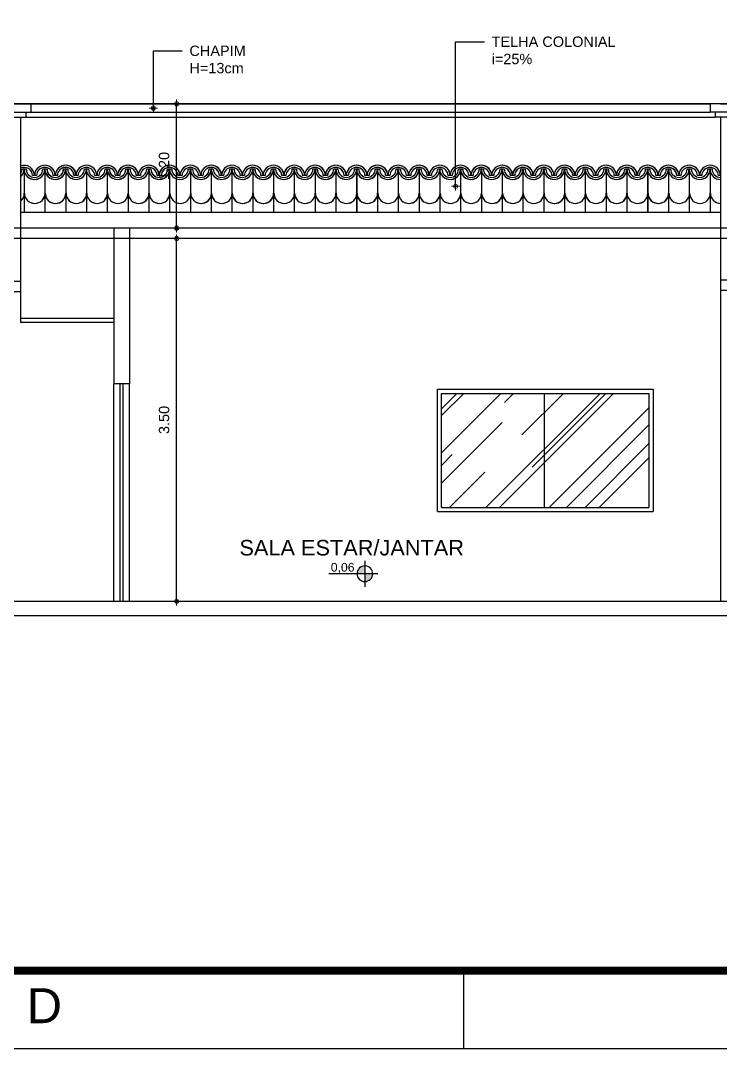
# Model space of a CAD drawing. Header units: millimetres. Extents: x 1540 to 1603, y 509.1 to 598.2.
# Drawn here: x 1558.65 to 1565.4, y 509.12 to 519.03 of the extents above; entities that cross this region are included whole.
import ezdxf
from ezdxf.enums import TextEntityAlignment as Align

# ---------------------------------------------------------------- set-up
doc = ezdxf.new("R2010")
doc.units = ezdxf.units.MM
for name, color, linetype in [('a-pem-08', 8, 'Continuous'), ('A-PEN-08', 8, 'Continuous'), ('A-PEN-B', 5, 'Continuous'), ('A-PEN-C', 4, 'Continuous'), ('A-PEN-G', 3, 'Continuous'), ('A-PEN-R', 1, 'Continuous'), ('A-PEN-Y', 2, 'Continuous'), ('BANHEIRO', 6, 'Continuous'), ('L-Texto', 30, 'Continuous'), ('NIVEIS', 1, 'Continuous')]:
    doc.layers.add(name, color=color, linetype=linetype)
doc.layers.add('COTAS', color=53, linetype='Continuous', lineweight=9)
doc.styles.add('ARIAL', font='arial.ttf', dxfattribs={"height": 2})
doc.styles.add('CARIMBO_DADOS', font='arial.ttf', dxfattribs={"height": 0.1})
doc.styles.add('T20', font='PORT2', dxfattribs={"height": 0.2})
doc.styles.add('TEXT', font='arial.ttf')
doc.dimstyles.get("Standard").update_dxf_attribs({"dimtxt": 0.18, "dimasz": 0.18, "dimexe": 0.18, "dimexo": 0.0625, "dimgap": 0.09, "dimtad": 0, "dimtih": 1, "dimtoh": 1, "dimdec": 4, "dimzin": 0, "dimdsep": 46, "dimtxsty": 'Standard', "dimcen": 0.09, "dimadec": 0, "dimazin": 0, "dimtfac": 1, "dimtdec": 4, "dimtofl": 0, "dimtmove": 0, "dimatfit": 3, "dimfxl": 1, "dimtolj": 1, "dimtzin": 0, "dimarcsym": 0})

# ---------------------------------------------------------------- blocks, each defined once
blk = doc.blocks.new('cotas')
at = {"layer": 'L-Texto'}
h = blk.add_hatch(color=6, dxfattribs=at)
h.paths.add_polyline_path([(0.135, 0, 0.414214), (0, 0.135), (0, 0)])
h.paths.add_polyline_path([(0, 0), (-0.135, 0, 0.414214), (0, -0.135)])
for p, q in [((0, 0.223), (0, -0.223)), ((-0.223, 0), (0.621, 0))]:
    blk.add_line(p, q, dxfattribs=at)
blk.add_circle((0, 0), 0.135, dxfattribs=at)
at = {"layer": 'L-Texto', "color": 6, "style": 'T20'}
blk.add_attdef('COTA', (0.167, 0.038), '', height=0.15, dxfattribs=at)
blk = doc.blocks.new('CIRCULOS')
at = {"layer": 'COTAS'}
for p, q in [((-4, 0), (4, 0)), ((0, 4), (0, -4))]:
    blk.add_line(p, q, dxfattribs=at)
for radius in [2, 1]:
    blk.add_circle((0, 0), radius, dxfattribs=at)
blk = doc.blocks.new('*D603')
at = {"layer": 'A-PEN-08', "color": 8, "lineweight": -2, "ltscale": 0.05}
blk.add_line((1560.1559, 513.4377), (1560.1559, 516.9177), dxfattribs=at)
at = {"layer": 'Defpoints', "color": 0, "ltscale": 0.05}
for p in [(1559.7005, 516.9277), (1560.1559, 516.9277), (1559.7005, 513.4277)]:
    blk.add_point(p, dxfattribs=at)
at = {"layer": 'A-PEN-08', "color": 8, "lineweight": -2, "ltscale": 0.05, "xscale": 0.01, "yscale": 0.01, "zscale": 0.01}
for p, rotation in [((1560.1559, 516.9277), 90), ((1560.1559, 513.4277), 270)]:
    blk.add_blockref('CIRCULOS', p, dxfattribs=dict(at, rotation=rotation))
at = {"layer": 'A-PEN-08', "color": 230, "ltscale": 0.05, "insert": (1560.0349, 515.1777), "char_height": 0.1, "attachment_point": 5, "rotation": 90, "style": 'CARIMBO_DADOS'}
blk.add_mtext('\\A1;3.50', dxfattribs=at)
blk = doc.blocks.new('*D604')
at = {"layer": 'A-PEN-08', "color": 8, "lineweight": -2, "ltscale": 0.05}
blk.add_line((1560.1559, 517.0377), (1560.1559, 518.2177), dxfattribs=at)
at = {"layer": 'Defpoints', "color": 0, "ltscale": 0.05}
for p in [(1558.4005, 518.2277), (1560.1559, 518.2277), (1559.7005, 517.0277)]:
    blk.add_point(p, dxfattribs=at)
at = {"layer": 'A-PEN-08', "color": 8, "lineweight": -2, "ltscale": 0.05, "xscale": 0.01, "yscale": 0.01, "zscale": 0.01}
for p, rotation in [((1560.1559, 518.2277), 90), ((1560.1559, 517.0277), 270)]:
    blk.add_blockref('CIRCULOS', p, dxfattribs=dict(at, rotation=rotation))
at = {"layer": 'A-PEN-08', "color": 230, "ltscale": 0.05, "insert": (1560.0349, 517.6277), "char_height": 0.1, "attachment_point": 5, "rotation": 90, "style": 'CARIMBO_DADOS'}
blk.add_mtext('\\A1;1.20', dxfattribs=at)
blk = doc.blocks.new('PRANCHA')
at = {"color": 1}
blk.add_line((30.6, 1), (30.6, 0), dxfattribs=at)
blk.add_lwpolyline([(0, 0), (84.1, 0), (84.1, 59.4), (0, 59.4)], close=True, dxfattribs=at)
at = {"color": 4, "const_width": 0.1}
blk.add_lwpolyline([(2.5, 58.4), (83.1, 58.4), (83.1, 1), (2.5, 1)], close=True, dxfattribs=at)
at = {"color": 50, "linetype": 'Continuous', "style": 'ARIAL'}
blk.add_text('D', height=0.45, dxfattribs=at).set_placement((25.21, 0.55), align=Align.MIDDLE)

msp = doc.modelspace()

# ---------------------------------------------------------------- hatches: boundary and pattern name
at = {"layer": 'a-pem-08', "ltscale": 0.05}
h = msp.add_hatch(dxfattribs=at)
h.set_pattern_fill('AR-RROOF', color=256, scale=0.02, angle=45, style=0)
h.set_pattern_definition([(45, (-2667.9862, 366.65387), (0.431052294, 1.149472783), [7.62, -1.016, 2.54, -0.508]), (45, (-2667.68806, 367.3112), (-0.83695987, 0.11853938), [1.524, -0.16764, 3.048, -0.381]), (45, (-2668.11193, 367.1388), (1.62722241, 2.108564137), [4.064, -0.7112, 2.032, -0.508])])
h.paths.add_polyline_path([(1563.7001, 515.4345), (1562.7104, 515.4345), (1562.7104, 514.3345), (1563.7001, 514.3345)])
h.paths.add_polyline_path([(1563.7001, 514.3345), (1564.7104, 514.3345), (1564.7104, 515.4345), (1563.7001, 515.4345)])

# ---------------------------------------------------------------- linework, layer by layer
msp.add_line((1563.7001, 515.4345), (1563.7001, 514.3345), dxfattribs=at)
at = {"layer": 'A-PEN-08', "ltscale": 0.05}
for p, q in [((1558.6846, 517.5996), (1558.6846, 517.1777)), ((1558.6846, 517.5986), (1558.6846, 517.1777)), ((1558.8846, 517.5986), (1558.8846, 517.1777)), ((1558.8857, 517.5979), (1558.8857, 517.1777)), ((1559.0857, 517.5996), (1559.0857, 517.1777)), ((1559.0857, 517.5978), (1559.0857, 517.1777)), ((1559.0858, 517.5996), (1559.0858, 517.1777)), ((1559.2857, 517.5996), (1559.2857, 517.1777)), ((1559.2857, 517.5986), (1559.2857, 517.1777)), ((1559.4857, 517.5986), (1559.4857, 517.1777)), ((1559.4869, 517.5979), (1559.4869, 517.1777)), ((1559.6869, 517.5996), (1559.6869, 517.1777)), ((1559.8869, 517.5986), (1559.8869, 517.1777)), ((1559.888, 517.5996), (1559.888, 517.1777)), ((1560.088, 517.5986), (1560.088, 517.1777)), ((1560.2892, 517.5978), (1560.2892, 517.1777)), ((1560.4891, 517.5978), (1560.4891, 517.1777)), ((1560.4892, 517.5996), (1560.4892, 517.1777)), ((1560.6891, 517.5996), (1560.6891, 517.1777)), ((1560.6891, 517.5986), (1560.6891, 517.1777)), ((1560.8891, 517.5986), (1560.8891, 517.1777)), ((1560.8903, 517.5979), (1560.8903, 517.1777)), ((1561.0903, 517.5996), (1561.0903, 517.1777)), ((1561.0903, 517.5996), (1561.0903, 517.1777)), ((1561.0903, 517.5978), (1561.0903, 517.1777)), ((1561.2903, 517.5996), (1561.2903, 517.1777)), ((1561.2903, 517.5986), (1561.2903, 517.1777)), ((1561.4902, 517.5986), (1561.4902, 517.1777)), ((1561.4914, 517.5979), (1561.4914, 517.1777)), ((1561.6914, 517.5996), (1561.6914, 517.1777)), ((1561.8914, 517.5986), (1561.8914, 517.1777)), ((1561.8925, 517.5996), (1561.8925, 517.1777)), ((1562.0925, 517.5986), (1562.0925, 517.1777)), ((1562.2937, 517.5978), (1562.2937, 517.1777)), ((1562.4936, 517.5978), (1562.4936, 517.1777)), ((1562.4937, 517.5996), (1562.4937, 517.1777)), ((1562.6936, 517.5996), (1562.6936, 517.1777)), ((1562.6936, 517.5986), (1562.6936, 517.1777)), ((1562.8936, 517.5986), (1562.8936, 517.1777)), ((1562.8948, 517.5979), (1562.8948, 517.1777)), ((1563.0948, 517.5996), (1563.0948, 517.1777)), ((1563.2948, 517.5986), (1563.2948, 517.1777)), ((1563.2959, 517.5996), (1563.2959, 517.1777)), ((1563.4959, 517.5986), (1563.4959, 517.1777)), ((1563.697, 517.5978), (1563.697, 517.1777)), ((1563.897, 517.5996), (1563.897, 517.1777)), ((1563.897, 517.5978), (1563.897, 517.1777)), ((1564.097, 517.5996), (1564.097, 517.1777)), ((1564.097, 517.5986), (1564.097, 517.1777)), ((1564.297, 517.5986), (1564.297, 517.1777)), ((1564.2982, 517.5979), (1564.2982, 517.1777)), ((1564.4982, 517.5996), (1564.4982, 517.1777)), ((1564.6982, 517.5986), (1564.6982, 517.1777)), ((1564.6993, 517.5996), (1564.6993, 517.1777)), ((1564.8993, 517.5986), (1564.8993, 517.1777)), ((1565.1004, 517.5978), (1565.1004, 517.1777)), ((1565.3016, 517.5978), (1565.3016, 517.1777)), ((1565.4004, 517.1777), (1558.6505, 517.1777))]:
    msp.add_line(p, q, dxfattribs=at)
for centre, start, end in [((1558.588, 517.3663), 308.64085, 0), ((1558.5868, 517.3663), 309.53825, 0), ((1558.7868, 517.3663), 180, 0), ((1558.788, 517.3663), 180, 0), ((1558.9868, 517.3663), 180, 0), ((1558.988, 517.3663), 180, 0), ((1558.988, 517.3663), 243.62013, 0), ((1558.9892, 517.3663), 268.60723, 0), ((1559.188, 517.3663), 180, 0), ((1559.1892, 517.3663), 180, 0), ((1559.388, 517.3663), 180, 0), ((1559.3892, 517.3663), 180, 0), ((1559.588, 517.3663), 180, 0), ((1559.5891, 517.3663), 180, 0), ((1559.7891, 517.3663), 180, 0), ((1559.7914, 517.3663), 268.60723, 0), ((1559.9891, 517.3663), 180, 0), ((1559.9914, 517.3663), 180, 0), ((1560.1914, 517.3663), 180, 0), ((1560.3914, 517.3663), 180, 0), ((1560.3914, 517.3663), 243.62013, 0), ((1560.3926, 517.3663), 268.60723, 0), ((1560.5914, 517.3663), 180, 0), ((1560.5926, 517.3663), 180, 0), ((1560.7914, 517.3663), 180, 0), ((1560.7926, 517.3663), 180, 0), ((1560.9914, 517.3663), 180, 0), ((1560.9925, 517.3663), 180, 0), ((1560.9925, 517.3663), 243.62013, 0), ((1560.9937, 517.3663), 268.60723, 0), ((1561.1925, 517.3663), 180, 0), ((1561.1937, 517.3663), 180, 0), ((1561.3925, 517.3663), 180, 0), ((1561.3937, 517.3663), 180, 0), ((1561.5925, 517.3663), 180, 0), ((1561.5937, 517.3663), 180, 0), ((1561.7937, 517.3663), 180, 0), ((1561.796, 517.3663), 268.60723, 0), ((1561.9937, 517.3663), 180, 0), ((1561.996, 517.3663), 180, 0), ((1562.196, 517.3663), 180, 0), ((1562.3959, 517.3663), 180, 0), ((1562.3959, 517.3663), 243.62013, 0), ((1562.3971, 517.3663), 268.60723, 0), ((1562.5959, 517.3663), 180, 0), ((1562.5971, 517.3663), 180, 0), ((1562.7959, 517.3663), 180, 0), ((1562.7971, 517.3663), 180, 0), ((1562.9959, 517.3663), 180, 0), ((1562.997, 517.3663), 180, 0), ((1563.197, 517.3663), 180, 0), ((1563.1993, 517.3663), 268.60723, 0), ((1563.397, 517.3663), 180, 0), ((1563.3993, 517.3663), 180, 0), ((1563.5993, 517.3663), 180, 0), ((1563.7993, 517.3663), 180, 0), ((1563.7993, 517.3663), 243.62013, 0), ((1563.8005, 517.3663), 268.60723, 0), ((1563.9992, 517.3663), 180, 0), ((1564.0005, 517.3663), 180, 0), ((1564.1992, 517.3663), 180, 0), ((1564.2005, 517.3663), 180, 0), ((1564.3992, 517.3663), 180, 0), ((1564.4004, 517.3663), 180, 0), ((1564.6004, 517.3663), 180, 0), ((1564.6027, 517.3663), 268.60723, 0), ((1564.8004, 517.3663), 180, 0), ((1564.8027, 517.3663), 180, 0), ((1565.0027, 517.3663), 180, 0), ((1565.2027, 517.3663), 180, 0), ((1565.4038, 517.3663), 180, 268.0693)]:
    msp.add_arc(centre, 0.1, start, end, dxfattribs=at)
at = {"layer": 'A-PEN-B', "color": 3, "ltscale": 0.05}
for p, q in [((1558.4005, 518.2277), (1558.7505, 518.2277)), ((1558.7505, 518.2277), (1558.7505, 518.1477)), ((1565.3004, 518.2277), (1565.3004, 518.1477)), ((1565.6504, 518.2277), (1565.3004, 518.2277)), ((1558.4005, 518.1477), (1558.7505, 518.1477)), ((1558.4505, 518.0977), (1558.7005, 518.0977)), ((1558.7005, 518.1477), (1558.7005, 518.0977)), ((1565.6504, 518.1477), (1565.3004, 518.1477)), ((1565.3504, 518.1477), (1565.3504, 518.0977)), ((1565.6004, 518.0977), (1565.3504, 518.0977))]:
    msp.add_line(p, q, dxfattribs=at)
at = {"layer": 'A-PEN-B', "ltscale": 0.05}
for p, q in [((1565.5504, 518.2277), (1558.5005, 518.2277)), ((1558.6505, 518.0977), (1558.6505, 516.1177)), ((1565.4004, 518.0977), (1565.4004, 513.4277)), ((1565.5504, 517.0277), (1558.5005, 517.0277)), ((1559.5505, 517.0277), (1559.5505, 515.5277)), ((1559.7005, 517.0277), (1559.7005, 515.5277)), ((1565.5504, 516.9277), (1558.5005, 516.9277)), ((1554.0005, 516.5177), (1558.6505, 516.5177)), ((1568.5004, 516.5277), (1565.4004, 516.5277)), ((1554.0005, 516.4177), (1558.6505, 516.4177)), ((1568.5004, 516.4277), (1565.4004, 516.4277)), ((1559.7005, 515.5277), (1559.5505, 515.5277))]:
    msp.add_line(p, q, dxfattribs=at)
at = {"layer": 'A-PEN-C', "ltscale": 0.05}
for p, q in [((1558.7505, 518.2277), (1565.3004, 518.2277)), ((1565.4004, 518.2277), (1565.5504, 518.2277)), ((1558.7005, 518.0977), (1565.3504, 518.0977)), ((1558.7505, 518.1477), (1565.3004, 518.1477))]:
    msp.add_line(p, q, dxfattribs=at)
at = {"layer": 'A-PEN-G', "ltscale": 0.05}
for p, q in [((1559.5505, 513.4277), (1559.5505, 515.5277)), ((1559.6105, 513.4277), (1559.6105, 515.5277)), ((1559.6405, 513.4277), (1559.6405, 515.5277)), ((1559.7005, 513.4277), (1559.7005, 515.5277))]:
    msp.add_line(p, q, dxfattribs=at)
at = {"layer": 'A-PEN-R', "ltscale": 0.3}
for p, q in [((1568.5004, 513.4277), (1558.5005, 513.4277)), ((1571.6504, 513.2877), (1544.1504, 513.2877))]:
    msp.add_line(p, q, dxfattribs=at)
at = {"layer": 'A-PEN-Y', "ltscale": 0.05}
for p, q in [((1559.5505, 516.1577), (1558.6505, 516.1577)), ((1559.5505, 516.1177), (1558.6505, 516.1177)), ((1562.6704, 514.2945), (1562.6704, 515.4745)), ((1562.6704, 515.4745), (1564.7504, 515.4745)), ((1562.7104, 514.3345), (1562.7104, 515.4345)), ((1562.7104, 515.4345), (1564.7104, 515.4345)), ((1564.7104, 515.4345), (1564.7104, 514.3345)), ((1564.7504, 515.4745), (1564.7504, 514.2945)), ((1562.7104, 514.3345), (1564.7104, 514.3345)), ((1562.6704, 514.2945), (1564.7504, 514.2945))]:
    msp.add_line(p, q, dxfattribs=at)
at = {"layer": 'BANHEIRO', "ltscale": 0.05}
for p, q in [((1558.6845, 517.5977), (1558.6645, 517.5977)), ((1558.6846, 517.5977), (1558.6646, 517.5977)), ((1558.7045, 517.5977), (1558.6845, 517.5977)), ((1558.7046, 517.5977), (1558.6846, 517.5977)), ((1558.8845, 517.5977), (1558.8645, 517.5977)), ((1558.8846, 517.5977), (1558.8646, 517.5977)), ((1558.9046, 517.5977), (1558.8846, 517.5977)), ((1558.9046, 517.5977), (1558.8846, 517.5977)), ((1558.9057, 517.5977), (1558.8857, 517.5977)), ((1558.9057, 517.5977), (1558.8857, 517.5977)), ((1559.0846, 517.5977), (1559.0646, 517.5977)), ((1559.0857, 517.5977), (1559.0657, 517.5977)), ((1559.1046, 517.5977), (1559.0846, 517.5977)), ((1559.1057, 517.5977), (1559.0857, 517.5977)), ((1559.1057, 517.5977), (1559.0857, 517.5977)), ((1559.1057, 517.5977), (1559.0857, 517.5977)), ((1559.1057, 517.5977), (1559.0857, 517.5977)), ((1559.2857, 517.5977), (1559.2657, 517.5977)), ((1559.2857, 517.5977), (1559.2657, 517.5977)), ((1559.3057, 517.5977), (1559.2857, 517.5977)), ((1559.3058, 517.5977), (1559.2858, 517.5977)), ((1559.4857, 517.5977), (1559.4657, 517.5977)), ((1559.4857, 517.5977), (1559.4657, 517.5977)), ((1559.5057, 517.5977), (1559.4857, 517.5977)), ((1559.5057, 517.5977), (1559.4857, 517.5977)), ((1559.5069, 517.5977), (1559.4869, 517.5977)), ((1559.5069, 517.5977), (1559.4869, 517.5977)), ((1559.6869, 517.5977), (1559.6669, 517.5977)), ((1559.7069, 517.5977), (1559.6869, 517.5977)), ((1559.8869, 517.5977), (1559.8669, 517.5977)), ((1559.9069, 517.5977), (1559.8869, 517.5977)), ((1559.908, 517.5978), (1559.888, 517.5978)), ((1560.088, 517.5978), (1560.068, 517.5978)), ((1560.108, 517.5977), (1560.088, 517.5977)), ((1560.288, 517.5977), (1560.268, 517.5977)), ((1560.308, 517.5977), (1560.288, 517.5977)), ((1560.3091, 517.5978), (1560.2891, 517.5978)), ((1560.3092, 517.5978), (1560.2892, 517.5978)), ((1560.4879, 517.5977), (1560.4679, 517.5977)), ((1560.4891, 517.5978), (1560.4691, 517.5978)), ((1560.5079, 517.5977), (1560.4879, 517.5977)), ((1560.5091, 517.5978), (1560.4891, 517.5978)), ((1560.5091, 517.5977), (1560.4891, 517.5977)), ((1560.5091, 517.5977), (1560.4891, 517.5977)), ((1560.5091, 517.5977), (1560.4891, 517.5977)), ((1560.6891, 517.5977), (1560.6691, 517.5977)), ((1560.6891, 517.5977), (1560.6691, 517.5977)), ((1560.7091, 517.5977), (1560.6891, 517.5977)), ((1560.7092, 517.5977), (1560.6892, 517.5977)), ((1560.8891, 517.5977), (1560.8691, 517.5977)), ((1560.8891, 517.5977), (1560.8691, 517.5977)), ((1560.9091, 517.5977), (1560.8891, 517.5977)), ((1560.9091, 517.5977), (1560.8891, 517.5977)), ((1560.9102, 517.5977), (1560.8902, 517.5977)), ((1560.9103, 517.5977), (1560.8903, 517.5977)), ((1561.0891, 517.5977), (1561.0691, 517.5977)), ((1561.0902, 517.5977), (1561.0702, 517.5977)), ((1561.1091, 517.5977), (1561.0891, 517.5977)), ((1561.1102, 517.5977), (1561.0902, 517.5977)), ((1561.1102, 517.5977), (1561.0902, 517.5977)), ((1561.1102, 517.5977), (1561.0902, 517.5977)), ((1561.1103, 517.5977), (1561.0903, 517.5977)), ((1561.2902, 517.5977), (1561.2702, 517.5977)), ((1561.2902, 517.5977), (1561.2702, 517.5977)), ((1561.3102, 517.5977), (1561.2902, 517.5977)), ((1561.3103, 517.5977), (1561.2903, 517.5977)), ((1561.4902, 517.5977), (1561.4702, 517.5977)), ((1561.4902, 517.5977), (1561.4702, 517.5977)), ((1561.5102, 517.5977), (1561.4902, 517.5977)), ((1561.5103, 517.5977), (1561.4903, 517.5977)), ((1561.5114, 517.5977), (1561.4914, 517.5977)), ((1561.5114, 517.5977), (1561.4914, 517.5977)), ((1561.6914, 517.5977), (1561.6714, 517.5977)), ((1561.7114, 517.5977), (1561.6914, 517.5977)), ((1561.8914, 517.5977), (1561.8714, 517.5977)), ((1561.9114, 517.5977), (1561.8914, 517.5977)), ((1561.9125, 517.5978), (1561.8925, 517.5978)), ((1562.0925, 517.5978), (1562.0725, 517.5978)), ((1562.1125, 517.5977), (1562.0925, 517.5977)), ((1562.2925, 517.5977), (1562.2725, 517.5977)), ((1562.3125, 517.5977), (1562.2925, 517.5977)), ((1562.3136, 517.5978), (1562.2936, 517.5978)), ((1562.3137, 517.5978), (1562.2937, 517.5978)), ((1562.4924, 517.5977), (1562.4724, 517.5977)), ((1562.4936, 517.5978), (1562.4736, 517.5978)), ((1562.5124, 517.5977), (1562.4924, 517.5977)), ((1562.5136, 517.5978), (1562.4936, 517.5978)), ((1562.5136, 517.5977), (1562.4936, 517.5977)), ((1562.5136, 517.5977), (1562.4936, 517.5977)), ((1562.5136, 517.5977), (1562.4936, 517.5977)), ((1562.6936, 517.5977), (1562.6736, 517.5977)), ((1562.6936, 517.5977), (1562.6736, 517.5977)), ((1562.7136, 517.5977), (1562.6936, 517.5977)), ((1562.7137, 517.5977), (1562.6937, 517.5977)), ((1562.8936, 517.5977), (1562.8736, 517.5977)), ((1562.8936, 517.5977), (1562.8736, 517.5977)), ((1562.9136, 517.5977), (1562.8936, 517.5977)), ((1562.9136, 517.5977), (1562.8936, 517.5977)), ((1562.9147, 517.5977), (1562.8947, 517.5977)), ((1562.9148, 517.5977), (1562.8948, 517.5977)), ((1563.0947, 517.5977), (1563.0747, 517.5977)), ((1563.1147, 517.5977), (1563.0947, 517.5977)), ((1563.2947, 517.5977), (1563.2747, 517.5977)), ((1563.3148, 517.5977), (1563.2948, 517.5977)), ((1563.3159, 517.5978), (1563.2959, 517.5978)), ((1563.4959, 517.5978), (1563.4759, 517.5978)), ((1563.5159, 517.5977), (1563.4959, 517.5977)), ((1563.6959, 517.5977), (1563.6759, 517.5977)), ((1563.7159, 517.5977), (1563.6959, 517.5977)), ((1563.717, 517.5978), (1563.697, 517.5978)), ((1563.717, 517.5978), (1563.697, 517.5978)), ((1563.8958, 517.5977), (1563.8758, 517.5977)), ((1563.897, 517.5978), (1563.877, 517.5978)), ((1563.9158, 517.5977), (1563.8958, 517.5977)), ((1563.917, 517.5978), (1563.897, 517.5978)), ((1563.917, 517.5977), (1563.897, 517.5977)), ((1563.917, 517.5977), (1563.897, 517.5977)), ((1563.917, 517.5977), (1563.897, 517.5977)), ((1564.097, 517.5977), (1564.077, 517.5977)), ((1564.097, 517.5977), (1564.077, 517.5977)), ((1564.117, 517.5977), (1564.097, 517.5977)), ((1564.117, 517.5977), (1564.097, 517.5977)), ((1564.297, 517.5977), (1564.277, 517.5977)), ((1564.297, 517.5977), (1564.277, 517.5977)), ((1564.317, 517.5977), (1564.297, 517.5977)), ((1564.317, 517.5977), (1564.297, 517.5977)), ((1564.3181, 517.5977), (1564.2981, 517.5977)), ((1564.3182, 517.5977), (1564.2982, 517.5977)), ((1564.4981, 517.5977), (1564.4781, 517.5977)), ((1564.5181, 517.5977), (1564.4981, 517.5977)), ((1564.6981, 517.5977), (1564.6781, 517.5977)), ((1564.7182, 517.5977), (1564.6982, 517.5977)), ((1564.7192, 517.5978), (1564.6992, 517.5978)), ((1564.8992, 517.5978), (1564.8792, 517.5978)), ((1564.9193, 517.5977), (1564.8993, 517.5977)), ((1565.0992, 517.5977), (1565.0792, 517.5977)), ((1565.1192, 517.5977), (1565.0992, 517.5977)), ((1565.1204, 517.5978), (1565.1004, 517.5978)), ((1565.1204, 517.5978), (1565.1004, 517.5978)), ((1565.3004, 517.5978), (1565.2804, 517.5978)), ((1565.3204, 517.5978), (1565.3004, 517.5978)), ((1558.7845, 517.5346), (1558.7645, 517.5346)), ((1558.7846, 517.5345), (1558.7646, 517.5345)), ((1558.7905, 517.5346), (1558.7845, 517.5346)), ((1558.8046, 517.5346), (1558.7845, 517.5346)), ((1558.8046, 517.5345), (1558.7846, 517.5345)), ((1558.9846, 517.5345), (1558.9646, 517.5345)), ((1558.9846, 517.5345), (1558.9646, 517.5345)), ((1558.9857, 517.5346), (1558.9657, 517.5346)), ((1559.0045, 517.5345), (1558.9845, 517.5345)), ((1558.9917, 517.5346), (1558.9857, 517.5346)), ((1559.0057, 517.5346), (1558.9857, 517.5346)), ((1559.1846, 517.5345), (1559.1646, 517.5345)), ((1559.1857, 517.5346), (1559.1657, 517.5346)), ((1559.1857, 517.5346), (1559.1657, 517.5346)), ((1559.1917, 517.5346), (1559.1857, 517.5346)), ((1559.2058, 517.5346), (1559.1857, 517.5346)), ((1559.1917, 517.5346), (1559.1857, 517.5346)), ((1559.2057, 517.5346), (1559.1857, 517.5346)), ((1559.3857, 517.5346), (1559.3657, 517.5346)), ((1559.3858, 517.5345), (1559.3658, 517.5345)), ((1559.3917, 517.5346), (1559.3857, 517.5346)), ((1559.4057, 517.5346), (1559.3857, 517.5346)), ((1559.4057, 517.5345), (1559.3857, 517.5345)), ((1559.5857, 517.5345), (1559.5657, 517.5345)), ((1559.5857, 517.5345), (1559.5657, 517.5345)), ((1559.5869, 517.5346), (1559.5669, 517.5346)), ((1559.6057, 517.5345), (1559.5857, 517.5345)), ((1559.5928, 517.5346), (1559.5869, 517.5346)), ((1559.6069, 517.5346), (1559.5869, 517.5346)), ((1559.7869, 517.5346), (1559.7669, 517.5346)), ((1559.7928, 517.5346), (1559.7869, 517.5346)), ((1559.8069, 517.5346), (1559.7869, 517.5346)), ((1559.9869, 517.5345), (1559.9669, 517.5345)), ((1559.988, 517.5346), (1559.968, 517.5346)), ((1560.0069, 517.5345), (1559.9869, 517.5345)), ((1559.9939, 517.5346), (1559.988, 517.5346)), ((1560.008, 517.5346), (1559.988, 517.5346)), ((1560.188, 517.5346), (1560.168, 517.5346)), ((1560.208, 517.5346), (1560.188, 517.5346)), ((1560.388, 517.5346), (1560.368, 517.5346)), ((1560.3892, 517.5346), (1560.3692, 517.5346)), ((1560.3951, 517.5346), (1560.3891, 517.5346)), ((1560.4091, 517.5346), (1560.3891, 517.5346)), ((1560.5879, 517.5345), (1560.5679, 517.5345)), ((1560.5891, 517.5346), (1560.5691, 517.5346)), ((1560.5891, 517.5346), (1560.5691, 517.5346)), ((1560.5891, 517.5346), (1560.5691, 517.5346)), ((1560.5951, 517.5346), (1560.5891, 517.5346)), ((1560.6092, 517.5346), (1560.5891, 517.5346)), ((1560.5951, 517.5346), (1560.5891, 517.5346)), ((1560.6091, 517.5346), (1560.5891, 517.5346)), ((1560.5892, 517.5346), (1560.5891, 517.5346)), ((1560.5892, 517.5346), (1560.5891, 517.5346)), ((1560.7891, 517.5346), (1560.7691, 517.5346)), ((1560.7892, 517.5345), (1560.7692, 517.5345)), ((1560.7951, 517.5346), (1560.7891, 517.5346)), ((1560.8091, 517.5346), (1560.7891, 517.5346)), ((1560.8091, 517.5345), (1560.7891, 517.5345)), ((1560.9891, 517.5345), (1560.9691, 517.5345)), ((1560.9891, 517.5345), (1560.9691, 517.5345)), ((1560.9903, 517.5346), (1560.9703, 517.5346)), ((1561.0091, 517.5345), (1560.9891, 517.5345)), ((1560.9962, 517.5346), (1560.9902, 517.5346)), ((1561.0102, 517.5346), (1560.9902, 517.5346)), ((1561.1891, 517.5345), (1561.1691, 517.5345)), ((1561.1902, 517.5346), (1561.1702, 517.5346)), ((1561.1903, 517.5346), (1561.1703, 517.5346)), ((1561.1962, 517.5346), (1561.1902, 517.5346)), ((1561.2103, 517.5346), (1561.1902, 517.5346)), ((1561.1962, 517.5346), (1561.1902, 517.5346)), ((1561.2102, 517.5346), (1561.1902, 517.5346)), ((1561.3902, 517.5346), (1561.3702, 517.5346)), ((1561.3903, 517.5345), (1561.3703, 517.5345)), ((1561.3962, 517.5346), (1561.3902, 517.5346)), ((1561.4103, 517.5346), (1561.3902, 517.5346)), ((1561.4102, 517.5345), (1561.3902, 517.5345)), ((1561.5902, 517.5345), (1561.5702, 517.5345)), ((1561.5903, 517.5345), (1561.5703, 517.5345)), ((1561.5914, 517.5346), (1561.5714, 517.5346)), ((1561.6102, 517.5345), (1561.5902, 517.5345)), ((1561.5973, 517.5346), (1561.5914, 517.5346)), ((1561.6114, 517.5346), (1561.5914, 517.5346)), ((1561.7914, 517.5346), (1561.7714, 517.5346)), ((1561.7973, 517.5346), (1561.7914, 517.5346)), ((1561.8114, 517.5346), (1561.7914, 517.5346)), ((1561.9914, 517.5345), (1561.9714, 517.5345)), ((1561.9925, 517.5346), (1561.9725, 517.5346)), ((1562.0114, 517.5345), (1561.9914, 517.5345)), ((1561.9985, 517.5346), (1561.9925, 517.5346)), ((1562.0125, 517.5346), (1561.9925, 517.5346)), ((1562.1925, 517.5346), (1562.1725, 517.5346)), ((1562.2125, 517.5346), (1562.1925, 517.5346)), ((1562.3925, 517.5346), (1562.3725, 517.5346)), ((1562.3937, 517.5346), (1562.3737, 517.5346)), ((1562.3996, 517.5346), (1562.3936, 517.5346)), ((1562.4136, 517.5346), (1562.3936, 517.5346)), ((1562.5924, 517.5345), (1562.5724, 517.5345)), ((1562.5936, 517.5346), (1562.5736, 517.5346)), ((1562.5936, 517.5346), (1562.5736, 517.5346)), ((1562.5936, 517.5346), (1562.5736, 517.5346)), ((1562.5996, 517.5346), (1562.5936, 517.5346)), ((1562.6137, 517.5346), (1562.5936, 517.5346)), ((1562.5996, 517.5346), (1562.5936, 517.5346)), ((1562.6136, 517.5346), (1562.5936, 517.5346)), ((1562.5937, 517.5346), (1562.5936, 517.5346)), ((1562.5937, 517.5346), (1562.5936, 517.5346)), ((1562.7936, 517.5346), (1562.7736, 517.5346)), ((1562.7937, 517.5345), (1562.7737, 517.5345)), ((1562.7996, 517.5346), (1562.7936, 517.5346)), ((1562.8136, 517.5346), (1562.7936, 517.5346)), ((1562.8136, 517.5345), (1562.7936, 517.5345)), ((1562.9936, 517.5345), (1562.9736, 517.5345)), ((1562.9936, 517.5345), (1562.9736, 517.5345)), ((1562.9948, 517.5346), (1562.9748, 517.5346)), ((1563.0136, 517.5345), (1562.9936, 517.5345)), ((1563.0007, 517.5346), (1562.9947, 517.5346)), ((1563.0147, 517.5346), (1562.9947, 517.5346)), ((1563.1947, 517.5346), (1563.1747, 517.5346)), ((1563.2007, 517.5346), (1563.1947, 517.5346)), ((1563.2148, 517.5346), (1563.1947, 517.5346)), ((1563.3948, 517.5345), (1563.3748, 517.5345)), ((1563.3959, 517.5346), (1563.3759, 517.5346)), ((1563.4147, 517.5345), (1563.3947, 517.5345)), ((1563.4018, 517.5346), (1563.3959, 517.5346)), ((1563.4159, 517.5346), (1563.3959, 517.5346)), ((1563.5959, 517.5346), (1563.5759, 517.5346)), ((1563.6159, 517.5346), (1563.5959, 517.5346)), ((1563.7959, 517.5346), (1563.7759, 517.5346)), ((1563.797, 517.5346), (1563.777, 517.5346)), ((1563.803, 517.5346), (1563.797, 517.5346)), ((1563.817, 517.5346), (1563.797, 517.5346)), ((1563.9958, 517.5345), (1563.9758, 517.5345)), ((1563.997, 517.5346), (1563.977, 517.5346)), ((1563.997, 517.5346), (1563.977, 517.5346)), ((1563.997, 517.5346), (1563.977, 517.5346)), ((1564.003, 517.5346), (1563.997, 517.5346)), ((1564.017, 517.5346), (1563.997, 517.5346)), ((1564.0029, 517.5346), (1563.997, 517.5346)), ((1564.017, 517.5346), (1563.997, 517.5346)), ((1563.9971, 517.5346), (1563.997, 517.5346)), ((1563.9971, 517.5346), (1563.997, 517.5346)), ((1564.197, 517.5346), (1564.177, 517.5346)), ((1564.197, 517.5345), (1564.177, 517.5345)), ((1564.2029, 517.5346), (1564.197, 517.5346)), ((1564.217, 517.5346), (1564.197, 517.5346)), ((1564.217, 517.5345), (1564.197, 517.5345)), ((1564.397, 517.5345), (1564.377, 517.5345)), ((1564.397, 517.5345), (1564.377, 517.5345)), ((1564.3982, 517.5346), (1564.3782, 517.5346)), ((1564.417, 517.5345), (1564.397, 517.5345)), ((1564.4041, 517.5346), (1564.3981, 517.5346)), ((1564.4181, 517.5346), (1564.3981, 517.5346)), ((1564.5981, 517.5346), (1564.5781, 517.5346)), ((1564.6041, 517.5346), (1564.5981, 517.5346)), ((1564.6182, 517.5346), (1564.5981, 517.5346)), ((1564.7982, 517.5345), (1564.7782, 517.5345)), ((1564.7992, 517.5346), (1564.7792, 517.5346)), ((1564.8181, 517.5345), (1564.7981, 517.5345)), ((1564.8052, 517.5346), (1564.7992, 517.5346)), ((1564.8193, 517.5346), (1564.7992, 517.5346)), ((1564.9993, 517.5346), (1564.9793, 517.5346)), ((1565.0192, 517.5346), (1564.9992, 517.5346)), ((1565.1992, 517.5346), (1565.1792, 517.5346)), ((1565.2004, 517.5346), (1565.1804, 517.5346)), ((1565.2063, 517.5346), (1565.2004, 517.5346)), ((1565.2204, 517.5346), (1565.2004, 517.5346)), ((1565.4004, 517.5346), (1565.3804, 517.5346)), ((1565.4004, 517.5346), (1565.4004, 517.5346)), ((1565.4004, 517.5346), (1565.4004, 517.5346))]:
    msp.add_line(p, q, dxfattribs=at)
for centre, radius, start, end in [((1558.6845, 517.5346), 0.1, 0, 109.90906), ((1558.6846, 517.5345), 0.1, 0, 109.95822), ((1558.6845, 517.5346), 0.08, 0, 115.19246), ((1558.6846, 517.5345), 0.08, 0, 115.25632), ((1558.5846, 517.5977), 0.08, 325.48761, 0), ((1558.5846, 517.5977), 0.1, 311.23911, 0), ((1558.5845, 517.5977), 0.08, 325.52161, 0), ((1558.5845, 517.5977), 0.1, 311.2596, 0), ((1558.7845, 517.5977), 0.1, 180, 0), ((1558.7846, 517.5977), 0.1, 180, 0), ((1558.7846, 517.5977), 0.1, 180, 0), ((1558.7845, 517.5977), 0.08, 180, 0), ((1558.7846, 517.5977), 0.08, 180, 0), ((1558.7846, 517.5977), 0.08, 180, 0), ((1558.8846, 517.5345), 0.1, 0, 180), ((1558.8846, 517.5345), 0.1, 0, 179.96584), ((1558.8846, 517.5345), 0.08, 0, 180), ((1558.8846, 517.5345), 0.08, 0, 179.9573), ((1558.9845, 517.5977), 0.1, 180, 0), ((1558.9846, 517.5977), 0.1, 180, 0), ((1558.9857, 517.5977), 0.1, 180, 0), ((1558.9982, 517.5639), 0.1, 180, 180), ((1558.9982, 517.5639), 0.1, 180, 180), ((1558.9845, 517.5977), 0.08, 180, 0), ((1558.9846, 517.5977), 0.08, 180, 0), ((1558.9857, 517.5977), 0.08, 180, 0), ((1559.0867, 517.5346), 0.1, 0, 180), ((1559.0845, 517.5345), 0.08, 0, 180), ((1559.0857, 517.5346), 0.08, 0, 180), ((1559.0846, 517.5345), 0.1, 0, 114.15993), ((1559.0846, 517.5345), 0.08, 0, 120.77088), ((1558.9846, 517.5977), 0.08, 317.59476, 0), ((1558.9846, 517.5977), 0.1, 306.20776, 0), ((1558.9846, 517.5977), 0.08, 317.53767, 0), ((1558.9846, 517.5977), 0.1, 306.16958, 0), ((1558.9857, 517.6171), 0.1, 348.84256, 348.90549), ((1559.1857, 517.5977), 0.1, 180, 0), ((1559.1857, 517.5977), 0.1, 180, 0), ((1559.0857, 517.5346), 0.1, 0, 89.38526), ((1559.0857, 517.5346), 0.08, 0, 89.23156), ((1559.1982, 517.5639), 0.1, 180, 180), ((1559.1982, 517.5639), 0.1, 180, 180), ((1559.1857, 517.5977), 0.08, 180, 0), ((1559.1857, 517.5977), 0.08, 180, 0), ((1559.2857, 517.5346), 0.1, 0, 180), ((1559.2858, 517.5345), 0.1, 0, 179.96584), ((1559.2857, 517.5346), 0.08, 0, 180), ((1559.2858, 517.5345), 0.08, 0, 179.9573), ((1559.3857, 517.5977), 0.1, 180, 0), ((1559.3857, 517.5977), 0.1, 180, 0), ((1559.3858, 517.5977), 0.1, 180, 0), ((1559.3857, 517.5977), 0.08, 180, 0), ((1559.3857, 517.5977), 0.08, 180, 0), ((1559.3858, 517.5977), 0.08, 180, 0), ((1559.4857, 517.5345), 0.1, 0, 180), ((1559.4857, 517.5345), 0.1, 0, 179.96584), ((1559.4857, 517.5345), 0.08, 0, 180), ((1559.4857, 517.5345), 0.08, 0, 179.9573), ((1559.5857, 517.5977), 0.1, 180, 0), ((1559.5857, 517.5977), 0.1, 180, 0), ((1559.5869, 517.5977), 0.1, 180, 0), ((1559.5993, 517.5639), 0.1, 180, 180), ((1559.5993, 517.5639), 0.1, 180, 180), ((1559.5857, 517.5977), 0.08, 180, 0), ((1559.5857, 517.5977), 0.08, 180, 0), ((1559.5869, 517.5977), 0.08, 180, 0), ((1559.6857, 517.5345), 0.1, 0, 180), ((1559.6869, 517.5346), 0.1, 0, 180), ((1559.6857, 517.5345), 0.08, 0, 180), ((1559.6869, 517.5346), 0.08, 0, 180), ((1559.7869, 517.5977), 0.1, 180, 0), ((1559.7869, 517.5977), 0.08, 180, 0), ((1559.8869, 517.5345), 0.1, 0, 179.96584), ((1559.8869, 517.5345), 0.08, 0, 179.9573), ((1559.788, 517.6171), 0.1, 348.84256, 348.90549), ((1559.9869, 517.5977), 0.1, 180, 0), ((1559.9869, 517.5977), 0.1, 180, 0), ((1559.988, 517.5978), 0.1, 180, 0), ((1559.888, 517.5346), 0.1, 0, 89.38526), ((1559.888, 517.5346), 0.08, 0, 89.23156), ((1559.9869, 517.5977), 0.08, 180, 0), ((1559.9869, 517.5977), 0.08, 180, 0), ((1559.988, 517.5978), 0.08, 180, 0), ((1560.0869, 517.5345), 0.1, 0, 180), ((1560.088, 517.5346), 0.1, 0, 179.96584), ((1560.0869, 517.5345), 0.08, 0, 180), ((1560.088, 517.5346), 0.08, 0, 179.9573), ((1560.188, 517.5977), 0.1, 180, 0), ((1560.188, 517.5977), 0.1, 180, 0), ((1560.188, 517.5977), 0.08, 180, 0), ((1560.188, 517.5977), 0.08, 180, 0), ((1560.288, 517.5346), 0.1, 0, 180), ((1560.288, 517.5346), 0.08, 0, 180), ((1560.3891, 517.5978), 0.1, 180, 0), ((1560.4016, 517.5639), 0.1, 180, 180), ((1560.4016, 517.5639), 0.1, 180, 180), ((1560.3891, 517.5978), 0.08, 180, 0), ((1560.4891, 517.5346), 0.1, 0, 180), ((1560.4891, 517.5346), 0.08, 0, 180), ((1560.4879, 517.5345), 0.1, 0, 114.15993), ((1560.4879, 517.5345), 0.08, 0, 120.77088), ((1560.3879, 517.5977), 0.08, 317.59476, 0), ((1560.3879, 517.5977), 0.1, 306.20776, 0), ((1560.388, 517.5977), 0.08, 317.53767, 0), ((1560.388, 517.5977), 0.1, 306.16958, 0), ((1560.3891, 517.6171), 0.1, 348.84256, 348.90549), ((1560.5891, 517.5978), 0.1, 180, 270.04622), ((1560.5891, 517.5977), 0.1, 180, 0), ((1560.5891, 517.5977), 0.1, 180, 0), ((1560.4891, 517.5346), 0.1, 0, 89.38526), ((1560.4891, 517.5346), 0.08, 0, 89.23156), ((1560.6015, 517.5639), 0.1, 180, 180), ((1560.6015, 517.5639), 0.1, 180, 180), ((1560.5891, 517.5978), 0.08, 180, 270.05777), ((1560.5891, 517.5977), 0.08, 180, 0), ((1560.5891, 517.5977), 0.08, 180, 0), ((1560.6891, 517.5346), 0.1, 0, 180), ((1560.6892, 517.5345), 0.1, 0, 179.96584), ((1560.6891, 517.5346), 0.08, 0, 180), ((1560.6892, 517.5345), 0.08, 0, 179.9573), ((1560.7891, 517.5977), 0.1, 180, 0), ((1560.7891, 517.5977), 0.1, 180, 0), ((1560.7892, 517.5977), 0.1, 180, 0), ((1560.7891, 517.5977), 0.08, 180, 0), ((1560.7891, 517.5977), 0.08, 180, 0), ((1560.7892, 517.5977), 0.08, 180, 0), ((1560.8891, 517.5345), 0.1, 0, 180), ((1560.8891, 517.5345), 0.1, 0, 179.96584), ((1560.8891, 517.5345), 0.08, 0, 180), ((1560.8891, 517.5345), 0.08, 0, 179.9573), ((1560.9891, 517.5977), 0.1, 180, 0), ((1560.9891, 517.5977), 0.1, 180, 0), ((1560.9902, 517.5977), 0.1, 180, 0), ((1561.0027, 517.5639), 0.1, 180, 180), ((1561.0027, 517.5639), 0.1, 180, 180), ((1560.9891, 517.5977), 0.08, 180, 0), ((1560.9891, 517.5977), 0.08, 180, 0), ((1560.9902, 517.5977), 0.08, 180, 0), ((1561.0891, 517.5345), 0.1, 0, 178.67116), ((1561.0891, 517.5345), 0.08, 0, 179.95913), ((1560.9891, 517.5977), 0.08, 317.59476, 0), ((1560.9891, 517.5977), 0.1, 306.20776, 0), ((1560.9891, 517.5977), 0.08, 317.53767, 0), ((1560.9891, 517.5977), 0.1, 306.16958, 0), ((1560.9903, 517.6171), 0.1, 348.84256, 348.90549), ((1561.1902, 517.5977), 0.1, 180, 0), ((1561.1902, 517.5977), 0.1, 180, 0), ((1561.0902, 517.5346), 0.1, 0, 89.38526), ((1561.0902, 517.5346), 0.08, 0, 89.23156), ((1561.2027, 517.5639), 0.1, 180, 180), ((1561.2027, 517.5639), 0.1, 180, 180), ((1561.1902, 517.5977), 0.08, 180, 0), ((1561.1902, 517.5977), 0.08, 180, 0), ((1561.2902, 517.5346), 0.1, 0, 180), ((1561.2903, 517.5345), 0.1, 0, 179.96584), ((1561.2902, 517.5346), 0.08, 0, 180), ((1561.2903, 517.5345), 0.08, 0, 179.9573), ((1561.3902, 517.5977), 0.1, 180, 0), ((1561.3902, 517.5977), 0.1, 180, 0), ((1561.3903, 517.5977), 0.1, 180, 0), ((1561.3902, 517.5977), 0.08, 180, 0), ((1561.3902, 517.5977), 0.08, 180, 0), ((1561.3903, 517.5977), 0.08, 180, 0), ((1561.4902, 517.5345), 0.1, 0, 180), ((1561.4903, 517.5345), 0.1, 0, 179.96584), ((1561.4902, 517.5345), 0.08, 0, 180), ((1561.4903, 517.5345), 0.08, 0, 179.9573), ((1561.5902, 517.5977), 0.1, 180, 0), ((1561.5903, 517.5977), 0.1, 180, 0), ((1561.5914, 517.5977), 0.1, 180, 0), ((1561.6038, 517.5639), 0.1, 180, 180), ((1561.6038, 517.5639), 0.1, 180, 180), ((1561.5902, 517.5977), 0.08, 180, 0), ((1561.5903, 517.5977), 0.08, 180, 0), ((1561.5914, 517.5977), 0.08, 180, 0), ((1561.6902, 517.5345), 0.1, 0, 180), ((1561.6914, 517.5346), 0.1, 0, 180), ((1561.6902, 517.5345), 0.08, 0, 180), ((1561.6914, 517.5346), 0.08, 0, 180), ((1561.7914, 517.5977), 0.1, 180, 0), ((1561.7914, 517.5977), 0.08, 180, 0), ((1561.8914, 517.5345), 0.1, 0, 179.96584), ((1561.8914, 517.5345), 0.08, 0, 179.9573), ((1561.7925, 517.6171), 0.1, 348.84256, 348.90549), ((1561.9914, 517.5977), 0.1, 180, 0), ((1561.9914, 517.5977), 0.1, 180, 0), ((1561.9925, 517.5978), 0.1, 180, 0), ((1561.8925, 517.5346), 0.1, 0, 89.38526), ((1561.8925, 517.5346), 0.08, 0, 89.23156), ((1561.9914, 517.5977), 0.08, 180, 0), ((1561.9914, 517.5977), 0.08, 180, 0), ((1561.9925, 517.5978), 0.08, 180, 0), ((1562.0914, 517.5345), 0.1, 0, 180), ((1562.0925, 517.5346), 0.1, 0, 179.96584), ((1562.0914, 517.5345), 0.08, 0, 180), ((1562.0925, 517.5346), 0.08, 0, 179.9573), ((1562.1925, 517.5977), 0.1, 180, 0), ((1562.1925, 517.5977), 0.1, 180, 0), ((1562.1925, 517.5977), 0.08, 180, 0), ((1562.1925, 517.5977), 0.08, 180, 0), ((1562.2925, 517.5346), 0.1, 0, 180), ((1562.2925, 517.5346), 0.08, 0, 180), ((1562.3936, 517.5978), 0.1, 180, 0), ((1562.4061, 517.5639), 0.1, 180, 180), ((1562.4061, 517.5639), 0.1, 180, 180), ((1562.3936, 517.5978), 0.08, 180, 0), ((1562.4936, 517.5346), 0.1, 0, 180), ((1562.4936, 517.5346), 0.08, 0, 180), ((1562.4924, 517.5345), 0.1, 0, 114.15993), ((1562.4924, 517.5345), 0.08, 0, 120.77088), ((1562.3924, 517.5977), 0.08, 317.59476, 0), ((1562.3924, 517.5977), 0.1, 306.20776, 0), ((1562.3925, 517.5977), 0.08, 317.53767, 0), ((1562.3925, 517.5977), 0.1, 306.16958, 0), ((1562.3936, 517.6171), 0.1, 348.84256, 348.90549), ((1562.5936, 517.5978), 0.1, 180, 270.04622), ((1562.5936, 517.5977), 0.1, 180, 0), ((1562.5936, 517.5977), 0.1, 180, 0), ((1562.4936, 517.5346), 0.1, 0, 89.38526), ((1562.4936, 517.5346), 0.08, 0, 89.23156), ((1562.6061, 517.5639), 0.1, 180, 180), ((1562.6061, 517.5639), 0.1, 180, 180), ((1562.5936, 517.5978), 0.08, 180, 270.05777), ((1562.5936, 517.5977), 0.08, 180, 0), ((1562.5936, 517.5977), 0.08, 180, 0), ((1562.6936, 517.5346), 0.1, 0, 180), ((1562.6937, 517.5345), 0.1, 0, 179.96584), ((1562.6936, 517.5346), 0.08, 0, 180), ((1562.6937, 517.5345), 0.08, 0, 179.9573), ((1562.7936, 517.5977), 0.1, 180, 0), ((1562.7936, 517.5977), 0.1, 180, 0), ((1562.7937, 517.5977), 0.1, 180, 0), ((1562.7936, 517.5977), 0.08, 180, 0), ((1562.7936, 517.5977), 0.08, 180, 0), ((1562.7937, 517.5977), 0.08, 180, 0), ((1562.8936, 517.5345), 0.1, 0, 180), ((1562.8936, 517.5345), 0.1, 0, 179.96584), ((1562.8936, 517.5345), 0.08, 0, 180), ((1562.8936, 517.5345), 0.08, 0, 179.9573), ((1562.9936, 517.5977), 0.1, 180, 0), ((1562.9936, 517.5977), 0.1, 180, 0), ((1562.9947, 517.5977), 0.1, 180, 0), ((1563.0072, 517.5639), 0.1, 180, 180), ((1563.0072, 517.5639), 0.1, 180, 180), ((1562.9936, 517.5977), 0.08, 180, 0), ((1562.9936, 517.5977), 0.08, 180, 0), ((1562.9947, 517.5977), 0.08, 180, 0), ((1563.0936, 517.5345), 0.1, 0, 180), ((1563.0947, 517.5346), 0.1, 0, 180), ((1563.0936, 517.5345), 0.08, 0, 180), ((1563.0947, 517.5346), 0.08, 0, 180), ((1563.1947, 517.5977), 0.1, 180, 0), ((1563.1947, 517.5977), 0.08, 180, 0), ((1563.2948, 517.5345), 0.1, 0, 179.96584), ((1563.2948, 517.5345), 0.08, 0, 179.9573), ((1563.1959, 517.6171), 0.1, 348.84256, 348.90549), ((1563.3947, 517.5977), 0.1, 180, 0), ((1563.3948, 517.5977), 0.1, 180, 0), ((1563.3959, 517.5978), 0.1, 180, 0), ((1563.2959, 517.5346), 0.1, 0, 89.38526), ((1563.2959, 517.5346), 0.08, 0, 89.23156), ((1563.3947, 517.5977), 0.08, 180, 0), ((1563.3948, 517.5977), 0.08, 180, 0), ((1563.3959, 517.5978), 0.08, 180, 0), ((1563.4947, 517.5345), 0.1, 0, 180), ((1563.4959, 517.5346), 0.1, 0, 179.96584), ((1563.4947, 517.5345), 0.08, 0, 180), ((1563.4959, 517.5346), 0.08, 0, 179.9573), ((1563.5959, 517.5977), 0.1, 180, 0), ((1563.5959, 517.5977), 0.1, 180, 0), ((1563.5959, 517.5977), 0.08, 180, 0), ((1563.5959, 517.5977), 0.08, 180, 0), ((1563.6959, 517.5346), 0.1, 0, 180), ((1563.6959, 517.5346), 0.08, 0, 180), ((1563.797, 517.5978), 0.1, 180, 0), ((1563.8095, 517.5639), 0.1, 180, 180), ((1563.8095, 517.5639), 0.1, 180, 180), ((1563.797, 517.5978), 0.08, 180, 0), ((1563.897, 517.5346), 0.1, 0, 180), ((1563.897, 517.5346), 0.08, 0, 180), ((1563.8958, 517.5345), 0.1, 0, 114.15993), ((1563.8958, 517.5345), 0.08, 0, 120.77088), ((1563.7958, 517.5977), 0.08, 317.59476, 0), ((1563.7958, 517.5977), 0.1, 306.20776, 0), ((1563.7959, 517.5977), 0.08, 317.53767, 0), ((1563.7959, 517.5977), 0.1, 306.16958, 0), ((1563.797, 517.6171), 0.1, 348.84256, 348.90549), ((1563.997, 517.5978), 0.1, 180, 270.04622), ((1563.997, 517.5977), 0.1, 180, 0), ((1563.997, 517.5977), 0.1, 180, 0), ((1563.897, 517.5346), 0.1, 0, 89.38526), ((1563.897, 517.5346), 0.08, 0, 89.23156), ((1564.0094, 517.5639), 0.1, 180, 180), ((1564.0094, 517.5639), 0.1, 180, 180), ((1563.997, 517.5978), 0.08, 180, 270.05777), ((1563.997, 517.5977), 0.08, 180, 0), ((1563.997, 517.5977), 0.08, 180, 0), ((1564.097, 517.5346), 0.1, 0, 180), ((1564.097, 517.5345), 0.1, 0, 179.96584), ((1564.097, 517.5346), 0.08, 0, 180), ((1564.097, 517.5345), 0.08, 0, 179.9573), ((1564.197, 517.5977), 0.1, 180, 0), ((1564.197, 517.5977), 0.1, 180, 0), ((1564.197, 517.5977), 0.1, 180, 0), ((1564.197, 517.5977), 0.08, 180, 0), ((1564.197, 517.5977), 0.08, 180, 0), ((1564.197, 517.5977), 0.08, 180, 0), ((1564.297, 517.5345), 0.1, 0, 180), ((1564.297, 517.5345), 0.1, 0, 179.96584), ((1564.297, 517.5345), 0.08, 0, 180), ((1564.297, 517.5345), 0.08, 0, 179.9573), ((1564.397, 517.5977), 0.1, 180, 0), ((1564.397, 517.5977), 0.1, 180, 0), ((1564.3981, 517.5977), 0.1, 180, 0), ((1564.4106, 517.5639), 0.1, 180, 180), ((1564.4106, 517.5639), 0.1, 180, 180), ((1564.397, 517.5977), 0.08, 180, 0), ((1564.397, 517.5977), 0.08, 180, 0), ((1564.3981, 517.5977), 0.08, 180, 0), ((1564.497, 517.5345), 0.1, 0, 180), ((1564.4981, 517.5346), 0.1, 0, 180), ((1564.497, 517.5345), 0.08, 0, 180), ((1564.4981, 517.5346), 0.08, 0, 180), ((1564.5981, 517.5977), 0.1, 180, 0), ((1564.5981, 517.5977), 0.08, 180, 0), ((1564.6982, 517.5345), 0.1, 0, 179.96584), ((1564.6982, 517.5345), 0.08, 0, 179.9573), ((1564.5993, 517.6171), 0.1, 348.84256, 348.90549), ((1564.7981, 517.5977), 0.1, 180, 0), ((1564.7982, 517.5977), 0.1, 180, 0), ((1564.7992, 517.5978), 0.1, 180, 0), ((1564.6992, 517.5346), 0.1, 0, 89.38526), ((1564.6992, 517.5346), 0.08, 0, 89.23156), ((1564.7981, 517.5977), 0.08, 180, 0), ((1564.7982, 517.5977), 0.08, 180, 0), ((1564.7992, 517.5978), 0.08, 180, 0), ((1564.8981, 517.5345), 0.1, 0, 180), ((1564.8993, 517.5346), 0.1, 0, 179.96584), ((1564.8981, 517.5345), 0.08, 0, 180), ((1564.8993, 517.5346), 0.08, 0, 179.9573), ((1564.9992, 517.5977), 0.1, 180, 0), ((1564.9993, 517.5977), 0.1, 180, 0), ((1564.9992, 517.5977), 0.08, 180, 0), ((1564.9993, 517.5977), 0.08, 180, 0), ((1565.0992, 517.5346), 0.1, 0, 180), ((1565.0992, 517.5346), 0.08, 0, 180), ((1565.2004, 517.5978), 0.1, 180, 0), ((1565.2128, 517.5639), 0.1, 180, 180), ((1565.2128, 517.5639), 0.1, 180, 180), ((1565.2004, 517.5978), 0.08, 180, 0), ((1565.3004, 517.5346), 0.1, 0, 180), ((1565.3004, 517.5346), 0.08, 0, 180), ((1565.4004, 517.5978), 0.1, 180, 270.04622), ((1565.4004, 517.5978), 0.08, 180, 270.05777), ((1558.7845, 517.5977), 0.1, 229.25306, 310.74694), ((1558.7846, 517.5977), 0.1, 278.62693, 310.74694), ((1558.9857, 517.5977), 0.1, 229.25306, 310.74694), ((1558.9845, 517.5977), 0.1, 278.62693, 310.74694), ((1558.9846, 517.5977), 0.1, 306.20776, 310.74694), ((1559.1857, 517.5977), 0.1, 229.25306, 310.74694), ((1559.1857, 517.5977), 0.1, 229.25306, 310.74694), ((1559.3857, 517.5977), 0.1, 229.25306, 310.74694), ((1559.3857, 517.5977), 0.1, 278.62693, 310.74694), ((1559.5869, 517.5977), 0.1, 229.25306, 310.74694), ((1559.5857, 517.5977), 0.1, 278.62693, 310.74694), ((1559.7869, 517.5977), 0.1, 229.25306, 310.74694), ((1559.988, 517.5978), 0.1, 229.25306, 310.74694), ((1559.9869, 517.5977), 0.1, 278.62693, 310.74694), ((1560.188, 517.5977), 0.1, 278.62693, 310.74694), ((1560.3891, 517.5978), 0.1, 229.25306, 310.74694), ((1560.3879, 517.5977), 0.1, 306.20776, 310.74694), ((1560.5891, 517.5977), 0.1, 229.25306, 310.74694), ((1560.5891, 517.5977), 0.1, 229.25306, 310.74694), ((1560.5891, 517.5978), 0.1, 229.25306, 270.04622), ((1560.6892, 517.5346), 0.1, 178.67111, 179.96584), ((1560.7891, 517.5977), 0.1, 229.25306, 310.74694), ((1560.7891, 517.5977), 0.1, 278.62693, 310.74694), ((1560.9902, 517.5977), 0.1, 229.25306, 310.74694), ((1560.9891, 517.5977), 0.1, 278.62693, 310.74694), ((1560.9891, 517.5977), 0.1, 306.20776, 310.74694), ((1561.1902, 517.5977), 0.1, 229.25306, 310.74694), ((1561.1902, 517.5977), 0.1, 229.25306, 310.74694), ((1561.3902, 517.5977), 0.1, 229.25306, 310.74694), ((1561.3902, 517.5977), 0.1, 278.62693, 310.74694), ((1561.5914, 517.5977), 0.1, 229.25306, 310.74694), ((1561.5902, 517.5977), 0.1, 278.62693, 310.74694), ((1561.7914, 517.5977), 0.1, 229.25306, 310.74694), ((1561.9925, 517.5978), 0.1, 229.25306, 310.74694), ((1561.9914, 517.5977), 0.1, 278.62693, 310.74694), ((1562.1925, 517.5977), 0.1, 278.62693, 310.74694), ((1562.3936, 517.5978), 0.1, 229.25306, 310.74694), ((1562.3924, 517.5977), 0.1, 306.20776, 310.74694), ((1562.5936, 517.5977), 0.1, 229.25306, 310.74694), ((1562.5936, 517.5977), 0.1, 229.25306, 310.74694), ((1562.5936, 517.5978), 0.1, 229.25306, 270.04622), ((1562.6937, 517.5346), 0.1, 178.67111, 179.96584), ((1562.7936, 517.5977), 0.1, 229.25306, 310.74694), ((1562.7936, 517.5977), 0.1, 278.62693, 310.74694), ((1562.9947, 517.5977), 0.1, 229.25306, 310.74694), ((1562.9936, 517.5977), 0.1, 278.62693, 310.74694), ((1563.1947, 517.5977), 0.1, 229.25306, 310.74694), ((1563.3959, 517.5978), 0.1, 229.25306, 310.74694), ((1563.3947, 517.5977), 0.1, 278.62693, 310.74694), ((1563.5959, 517.5977), 0.1, 278.62693, 310.74694), ((1563.797, 517.5978), 0.1, 229.25306, 310.74694), ((1563.7958, 517.5977), 0.1, 306.20776, 310.74694), ((1563.997, 517.5977), 0.1, 229.25306, 310.74694), ((1563.997, 517.5977), 0.1, 229.25306, 310.74694), ((1563.997, 517.5978), 0.1, 229.25306, 270.04622), ((1564.097, 517.5346), 0.1, 178.67111, 179.96584), ((1564.197, 517.5977), 0.1, 229.25306, 310.74694), ((1564.197, 517.5977), 0.1, 278.62693, 310.74694), ((1564.3981, 517.5977), 0.1, 229.25306, 310.74694), ((1564.397, 517.5977), 0.1, 278.62693, 310.74694), ((1564.5981, 517.5977), 0.1, 229.25306, 310.74694), ((1564.7992, 517.5978), 0.1, 229.25306, 310.74694), ((1564.7981, 517.5977), 0.1, 278.62693, 310.74694), ((1564.9992, 517.5977), 0.1, 278.62693, 310.74694), ((1565.2004, 517.5978), 0.1, 229.25306, 310.74694), ((1565.4004, 517.5978), 0.1, 229.25306, 270.04622), ((1565.5004, 517.5346), 0.1, 178.67111, 179.96584)]:
    msp.add_arc(centre, radius, start, end, dxfattribs=at)

# ---------------------------------------------------------------- block references
at = {"xscale": 0.75, "yscale": 0.75, "zscale": 0.75}
msp.add_blockref('PRANCHA', (1539.9725, 509.1152), dxfattribs=at)
at = {"layer": 'NIVEIS', "color": 1}
ref = msp.add_blockref('cotas', (1561.9711, 513.6941), dxfattribs=dict(at, xscale=-0.5599999999976717, yscale=0.5599999999976717, zscale=0.5599999999976717))
ref.add_attrib('COTA', '0,06', (1561.6428, 513.7148), dxfattribs={"color": 1, "height": 0.084, "style": 'TEXT'})

# ---------------------------------------------------------------- texts
at = {"color": 230, "insert": (1561.8442, 513.9445), "char_height": 0.15, "attachment_point": 5, "style": 'CARIMBO_DADOS'}
msp.add_mtext('SALA ESTAR/JANTAR', dxfattribs=at)
at = {"layer": 'A-PEN-08', "color": 230, "ltscale": 0.05, "char_height": 0.1, "attachment_point": 1, "style": 'CARIMBO_DADOS'}
for s, insert in [('TELHA COLONIAL \\Pi=25%', (1563.1937, 518.8766)), ('CHAPIM \\PH=13cm', (1560.2789, 518.7889))]:
    msp.add_mtext(s, dxfattribs=dict(at, insert=insert))

# ---------------------------------------------------------------- dimensions: what is measured, and where the dimension line sits
at = {"layer": 'A-PEN-08', "ltscale": 0.05}
for base, p1, p2, picture, middle in [((1560.1559, 518.2277), (1559.7005, 517.0277), (1558.4005, 518.2277), '*D604', (1560.0349, 517.6277)), ((1560.1559, 516.9277), (1559.7005, 513.4277), (1559.7005, 516.9277), '*D603', (1560.0349, 515.1777))]:
    dim = msp.add_linear_dim(base=base, p1=p1, p2=p2, angle=90, dimstyle='Standard', override={"dimtxt": 0.1, "dimasz": 0.01, "dimexe": 0, "dimexo": 0, "dimgap": 0.07, "dimtad": 1, "dimtih": 0, "dimtoh": 0, "dimdec": 2, "dimzin": 5, "dimtxsty": 'CARIMBO_DADOS', "dimblk1": 'CIRCULOS', "dimblk2": 'CIRCULOS', "dimsah": 1, "dimcen": 0, "dimse1": 1, "dimse2": 1, "dimclrd": 8, "dimclre": 8, "dimclrt": 230, "dimtfac": 100, "dimtdec": 2, "dimtix": 1, "dimtofl": 1, "dimtmove": 2, "dimldrblk": 'CIRCULOS', "dimfxl": 0, "dimfxlon": 1, "dimtzin": 5, "dimarcsym": 1}, dxfattribs=at)
    dim.commit()
    dim.dimension.update_dxf_attribs({"geometry": picture, "text_midpoint": middle})

# ---------------------------------------------------------------- leaders
at = {"layer": 'A-PEN-08', "ltscale": 0.05, "annotation_type": 0, "has_hookline": 1, "hookline_direction": 0}
for points, text_width in [([(1562.8462, 517.4322), (1562.8462, 518.8266), (1563.1237, 518.8266)], 1.1873), ([(1559.9314, 518.1859), (1559.9314, 518.7389), (1560.2089, 518.7389)], 0.5258)]:
    msp.add_leader(points, dimstyle='Standard', override={"dimtxt": 0.1, "dimasz": 0.01, "dimexe": 0, "dimexo": 0, "dimgap": 0.07, "dimtad": 0, "dimtih": 0, "dimtoh": 0, "dimdec": 2, "dimzin": 5, "dimtxsty": 'CARIMBO_DADOS', "dimcen": 0, "dimse1": 1, "dimse2": 1, "dimclrd": 8, "dimclre": 8, "dimclrt": 230, "dimtfac": 100, "dimtdec": 2, "dimtix": 1, "dimtofl": 1, "dimtmove": 2, "dimldrblk": 'CIRCULOS', "dimfxl": 0, "dimfxlon": 1, "dimtzin": 5, "dimarcsym": 1}, dxfattribs=dict(at, text_width=text_width))

doc.saveas('drawing.dxf')
